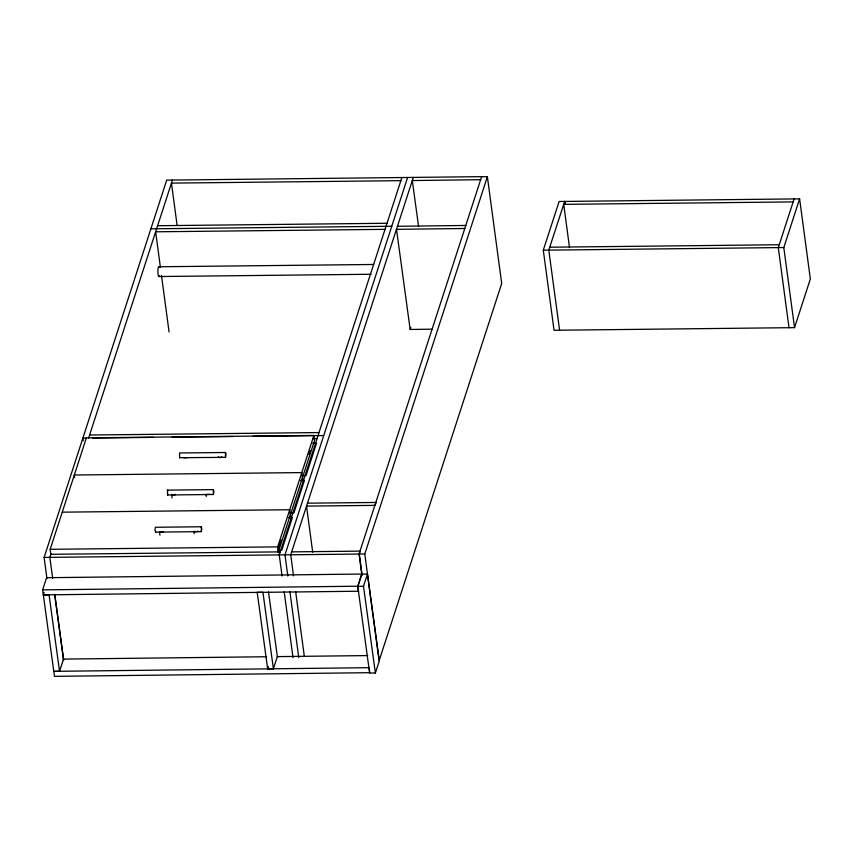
<?xml version="1.0" encoding="UTF-8"?>
<svg xmlns="http://www.w3.org/2000/svg" width="853" height="853" viewBox="0 0 853 853"><rect width="100%" height="100%" fill="white"/><g stroke="black" fill="none" stroke-linecap="round" stroke-linejoin="round"><path stroke-width="1.28" d="M159.938 535.108L159.511 531.856M194.207 533.69L194.026 531.195M206.277 496.542L205.999 494.367M167.87 494.324L167.529 494.985L213.41 494.495L213.858 491.403L213.389 489.622L167.465 490.112L167.572 494.985M46.947 578.515L44.121 557.414L166.708 180.132L481.625 176.656L359.06 554.055L361.885 575.146M280.232 551.87L50.839 554.311L50.167 549.311L86.377 437.877L313.872 435.446L314.544 440.447L278.334 551.891L277.662 546.88L313.872 435.446M51.073 553.586L49.847 557.361L52.683 578.451M88.595 438.058L172.445 180.068M42.65 589.871L46.606 577.705L361.864 574.048L357.908 586.214L358.591 591.225L43.332 594.882L42.65 589.871L357.908 586.214M54.645 594.509L63.485 659.166L59.539 671.332L53.803 671.407L43.332 594.882L44.121 592.44M278.43 548.746L281.277 540.002M309.063 454.478L310.279 450.736M401.848 177.627L279.24 554.908L282.066 575.999M407.585 177.563L284.977 554.845L287.802 575.946M413.3 177.499L290.713 554.781L293.539 575.882M268.503 591.95L277.353 656.607L273.397 668.773L267.661 668.848L268.45 666.417M432.492 329.183L410.154 329.461L410.815 327.424M378.924 659.465L364.785 553.992L487.372 176.71L481.646 176.774M357.77 586.299L361.725 574.133L367.451 574.058L379.329 660.808L375.373 672.985L369.637 673.06L357.77 586.299L363.495 586.224L367.451 574.058M379.105 660.787L501.692 283.505L487.372 176.71M543.297 250.185L559.11 201.5L799.613 198.866L810.35 278.952L794.538 327.637L554.034 330.271L543.297 250.185L783.8 247.541L799.613 198.866M778.277 247.679L794.122 198.92M155.704 531.835L154.958 530.257L155.395 527.261L201.319 526.77L201.788 528.54L201.383 531.632L155.459 532.133M179.77 457.709L225.48 457.357L225.917 454.063L225.491 452.495L179.535 452.964L179.642 457.837M171.752 494.292L172.007 497.96M218.229 456.781C217.856 457.72 221.695 457.805 221.929 456.75M163.286 531.835L159.522 531.952M209.763 494.324L206.021 494.505M201.319 526.77L201.34 531.643M187.34 457.624L183.821 457.794M167.423 490.123L167.849 490.838M213.346 489.622L213.41 494.495M43.332 594.882L49.058 594.808L59.539 671.332M480.634 179.695L412.308 180.548L418.599 226.685M397.498 226.301L465.823 225.459M464.832 228.497L396.506 229.34L410.154 329.461M63.101 659.102L266.616 656.746M277.257 656.618L367.718 655.573M400.867 180.665L171.464 183.118L177.115 225.299M793.151 201.905L563.726 204.357L569.527 247.69M157.624 225.714L387.027 223.262M150.896 228.817L391.772 226.248M385.044 229.35L155.641 231.792L160.417 267.394M549.801 247.21L779.226 244.758M158.818 266.765L373.635 264.473M158.978 276.532L371.14 274.261M89.586 435.019L318.99 432.567M86.334 438.09L82.88 438.122L83.242 440.756M92.582 438.015L153.572 437.365M172.135 437.173L233.136 436.523M253.032 436.309L323.735 435.552M313.04 438.698L317.017 438.655M312.71 443.24L316.538 443.208L305.992 475.654L302.165 475.697M300.64 480.388L304.468 480.346L293.922 512.802L290.095 512.845M307.475 503.185L376.056 502.46L375.107 505.371L306.526 506.106L312.71 552.211M62.237 512.163L289.732 509.731L290.809 518.112M288.57 517.536L292.398 517.494L281.853 549.95L278.025 549.993L278.387 552.627M50.167 549.311L277.662 546.88M291.662 551.87L360.243 551.134L359.294 554.055L362.12 575.146M44.121 557.414L364.785 553.992M225.448 452.474L225.48 457.357M193.93 531.515L197.235 531.675L197.789 531.035M171.592 494.815L174.897 494.9L175.451 494.26M363.495 586.224L375.373 672.985M273.397 668.773L262.927 592.249L257.19 592.323L267.661 668.848M783.8 247.541L794.538 327.637M778.299 247.605L789.014 327.765M564.611 201.447L564.963 204.07L564.665 201.436L548.788 250.121L559.589 330.218M302.879 480.964L301.802 472.594L74.307 475.014L74.637 477.52M295.66 591.705L304.318 656.298M289.924 591.758L298.763 657.684M284.188 591.822L293.027 657.738M161.473 275.306L169.075 331.998M54.795 594.274L63.634 660.19M159.468 275.796A4.883 0.992 89.4 0 1 157.901 271.808A4.883 0.992 89.4 0 1 159.319 267.341M369.082 667.686L53.824 671.343L54.496 676.344L369.754 672.686L369.082 667.686"/></g></svg>
